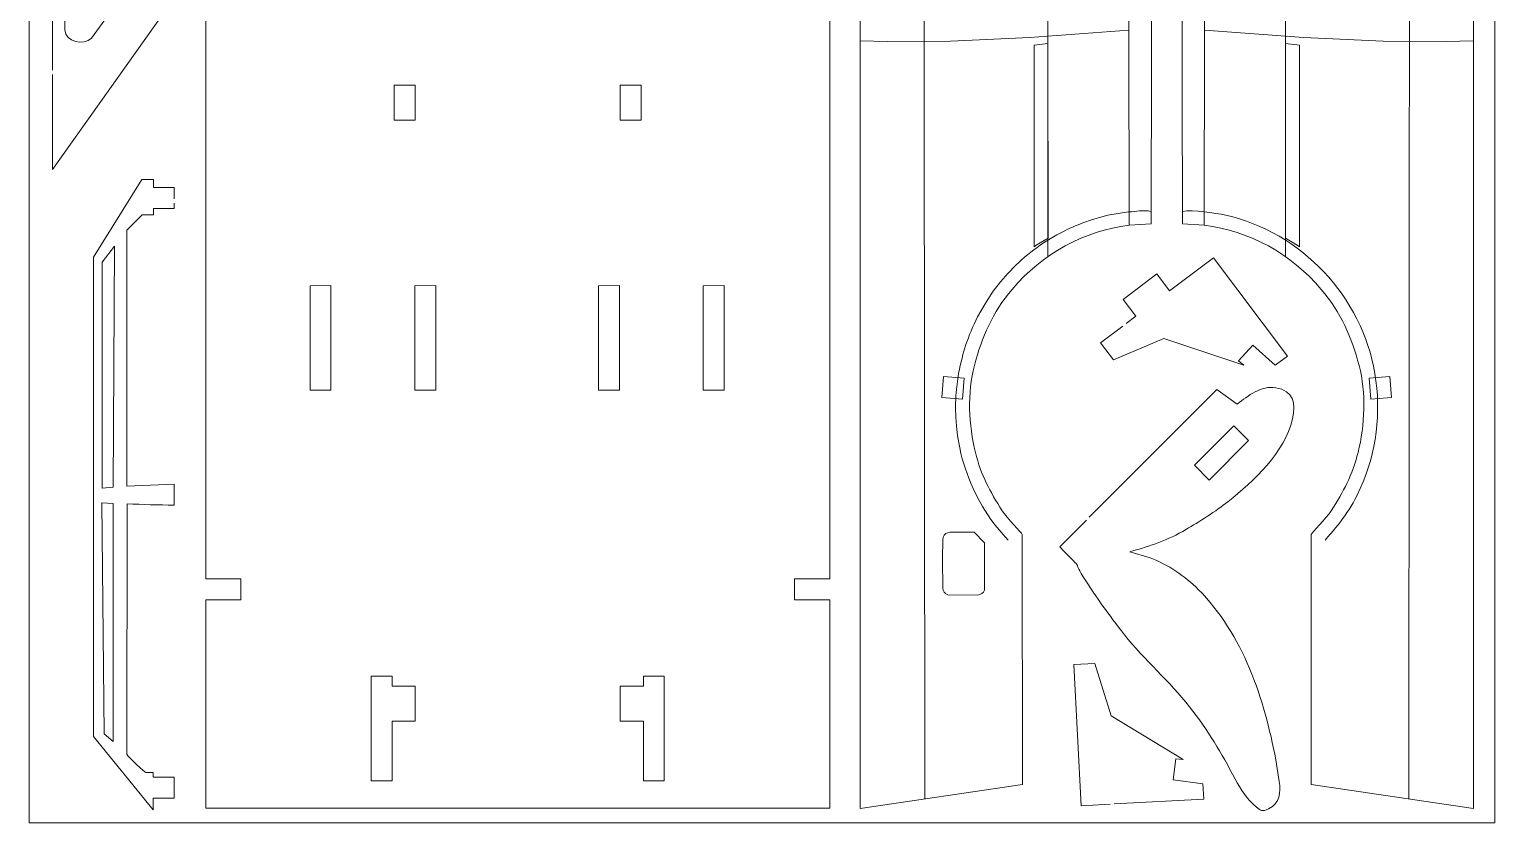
# Model space of a CAD drawing. Header units: centimetres. Extents: x -90 to 56, y -28 to 1.
# Drawn here: x -89.52 to -68.52, y -28.26 to -16.9 of the extents above; entities that cross this region are included whole.
import ezdxf

# ---------------------------------------------------------------- set-up
doc = ezdxf.new("R2010")
doc.units = ezdxf.units.CM
doc.header["$MEASUREMENT"] = 0
doc.layers.add('Camada 1', color=7, linetype='Continuous')

msp = doc.modelspace()

# ---------------------------------------------------------------- linework, layer by layer
at = {"layer": 'Camada 1', "color": 1, "lineweight": 0}
msp.add_lwpolyline([(-89.52102, -28.26382), (-68.52102, -28.26382), (-68.52102, 1.43618), (-89.52102, 1.43618), (-89.52102, -28.26382)], close=True, dxfattribs=at)
at = {"layer": 'Camada 1', "color": 3, "lineweight": 9}
for points, knots in [([(-89.18792, -17.54419), (-89.18792, -17.54419), (-89.1873, -18.90704), (-89.1873, -18.90704), (-89.1873, -18.90704), (-89.1873, -18.90704), (-87.05481, -15.89804), (-87.05481, -15.89804), (-87.05481, -15.89804), (-87.05481, -15.89804), (-86.05475, -14.44207), (-86.05475, -14.44207), (-86.05475, -14.44207), (-86.05475, -14.44207), (-86.04593, -3.2826), (-86.04593, -3.2826), (-86.04593, -3.2826), (-86.04593, -3.2826), (-89.19611, 0.7794), (-89.19611, 0.7794), (-89.19611, 0.7794), (-89.19611, 0.7794), (-89.18795, -17.48536), (-89.18795, -17.48536)], [0, 0, 0, 0, 0.14285714, 0.14285714, 0.14285714, 0.14285714, 0.28571429, 0.28571429, 0.28571429, 0.28571429, 0.42857143, 0.42857143, 0.42857143, 0.42857143, 0.57142857, 0.57142857, 0.57142857, 0.57142857, 0.71428571, 0.71428571, 0.71428571, 0.71428571, 1, 1, 1, 1]), ([(-73.43652, -8.10903), (-73.82521, -8.07581), (-74.03452, -8.06214), (-74.3454, -7.93255), (-74.3454, -7.93255), (-74.3454, -7.93255), (-74.7866, -7.72959), (-74.7866, -7.72959), (-74.7866, -7.72959), (-74.92739, -7.65939), (-75.1493, -7.46398), (-75.2778, -7.33545), (-75.2778, -7.33545), (-76.05511, -6.55801), (-76.25751, -5.34408), (-75.76605, -4.36175), (-75.76605, -4.36175), (-75.72921, -4.28811), (-75.58329, -4.0601), (-75.57488, -4.02938), (-75.57488, -4.02938), (-75.57488, -4.02938), (-75.57488, -1.06745), (-75.57488, -1.06745), (-75.57488, -1.06745), (-75.57488, -1.06745), (-75.85725, -1.06745), (-75.85725, -1.06745), (-75.85725, -1.06745), (-75.85725, -1.06745), (-75.85725, -1.48512), (-75.85725, -1.48512), (-75.85725, -1.48512), (-75.85725, -1.48512), (-76.8073, -1.48512), (-76.8073, -1.48512), (-76.8073, -1.48512), (-76.8073, -1.48512), (-76.8073, -1.0998), (-76.8073, -1.0998), (-76.8073, -1.0998), (-76.89083, -1.12764), (-76.95326, -1.21891), (-76.97496, -1.30569), (-76.97496, -1.30569), (-76.97496, -1.30569), (-77.10144, -2.09691), (-77.10144, -2.09691), (-77.10144, -2.09691), (-77.37695, -4.00389), (-77.48381, -5.95636), (-77.58382, -7.8796), (-77.58382, -7.8796), (-77.58382, -7.8796), (-77.42204, -8.00314), (-77.42204, -8.00314), (-77.42204, -8.00314), (-77.4642, -8.05793), (-77.58308, -8.1913), (-77.60147, -8.25316), (-77.60147, -8.25316), (-77.62327, -8.32651), (-77.61618, -8.94981), (-77.61618, -8.95614), (-77.61618, -8.95614), (-77.61618, -8.95614), (-77.31616, -8.95614), (-77.31616, -8.95614), (-77.31616, -8.95614), (-77.31616, -8.95614), (-77.31616, -9.2591), (-77.31616, -9.2591), (-77.31616, -9.2591), (-77.31616, -9.2591), (-77.61618, -9.2591), (-77.61618, -9.2591), (-77.61618, -9.2591), (-77.61618, -15.52613), (-77.61618, -21.79316), (-77.61618, -28.06019), (-77.61618, -28.06019), (-77.61618, -28.06019), (-75.28957, -27.71605), (-75.28957, -27.71605), (-75.28957, -27.71605), (-75.28957, -27.71605), (-75.29251, -24.13349), (-75.29251, -24.13349), (-75.29251, -24.13349), (-75.29826, -24.11818), (-75.51185, -23.89822), (-75.57782, -23.79523), (-75.57782, -23.79523), (-75.75587, -23.51826), (-75.88078, -23.28935), (-75.96314, -22.95989), (-75.96314, -22.95989), (-76.06, -22.57246), (-76.08082, -22.10275), (-75.97784, -21.7157), (-75.97784, -21.7157), (-75.86804, -21.30304), (-75.72017, -20.95916), (-75.43663, -20.62446), (-75.43663, -20.62446), (-75.00378, -20.1135), (-74.40625, -19.78323), (-73.75712, -19.70676), (-73.75712, -19.70676), (-73.75712, -19.70676), (-73.44534, -19.68617), (-73.44534, -19.68617), (-73.44534, -19.68617), (-73.44534, -19.68617), (-73.42475, -9.91796), (-73.42475, -9.91796), (-73.42475, -9.91796), (-73.42475, -9.91796), (-73.43652, -8.10903), (-73.43652, -8.10903)], [0, 0, 0, 0, 0.03225806, 0.03225806, 0.03225806, 0.03225806, 0.06451613, 0.06451613, 0.06451613, 0.06451613, 0.09677419, 0.09677419, 0.09677419, 0.09677419, 0.12903226, 0.12903226, 0.12903226, 0.12903226, 0.16129032, 0.16129032, 0.16129032, 0.16129032, 0.19354839, 0.19354839, 0.19354839, 0.19354839, 0.22580645, 0.22580645, 0.22580645, 0.22580645, 0.25806452, 0.25806452, 0.25806452, 0.25806452, 0.29032258, 0.29032258, 0.29032258, 0.29032258, 0.32258065, 0.32258065, 0.32258065, 0.32258065, 0.35483871, 0.35483871, 0.35483871, 0.35483871, 0.38709677, 0.38709677, 0.38709677, 0.38709677, 0.41935484, 0.41935484, 0.41935484, 0.41935484, 0.4516129, 0.4516129, 0.4516129, 0.4516129, 0.48387097, 0.48387097, 0.48387097, 0.48387097, 0.51612903, 0.51612903, 0.51612903, 0.51612903, 0.5483871, 0.5483871, 0.5483871, 0.5483871, 0.58064516, 0.58064516, 0.58064516, 0.58064516, 0.61290323, 0.61290323, 0.61290323, 0.61290323, 0.64516129, 0.64516129, 0.64516129, 0.64516129, 0.67741935, 0.67741935, 0.67741935, 0.67741935, 0.70967742, 0.70967742, 0.70967742, 0.70967742, 0.74193548, 0.74193548, 0.74193548, 0.74193548, 0.77419355, 0.77419355, 0.77419355, 0.77419355, 0.80645161, 0.80645161, 0.80645161, 0.80645161, 0.83870968, 0.83870968, 0.83870968, 0.83870968, 0.87096774, 0.87096774, 0.87096774, 0.87096774, 0.90322581, 0.90322581, 0.90322581, 0.90322581, 0.93548387, 0.93548387, 0.93548387, 0.93548387, 1, 1, 1, 1]), ([(-73.00552, -8.10903), (-72.61684, -8.0758), (-72.40752, -8.06214), (-72.09665, -7.93255), (-72.09665, -7.93255), (-72.09665, -7.93255), (-71.65545, -7.72959), (-71.65545, -7.72959), (-71.65545, -7.72959), (-71.51466, -7.65939), (-71.29274, -7.46398), (-71.16424, -7.33545), (-71.16424, -7.33545), (-70.38693, -6.55801), (-70.18453, -5.34407), (-70.67599, -4.36175), (-70.67599, -4.36175), (-70.71284, -4.2881), (-70.85876, -4.0601), (-70.86717, -4.02938), (-70.86717, -4.02938), (-70.86717, -4.02938), (-70.86717, -1.06744), (-70.86717, -1.06744), (-70.86717, -1.06744), (-70.86717, -1.06744), (-70.5848, -1.06744), (-70.5848, -1.06744), (-70.5848, -1.06744), (-70.5848, -1.06744), (-70.5848, -1.48511), (-70.5848, -1.48511), (-70.5848, -1.48511), (-70.5848, -1.48511), (-69.63474, -1.48511), (-69.63474, -1.48511), (-69.63474, -1.48511), (-69.63474, -1.48511), (-69.63474, -1.0998), (-69.63474, -1.0998), (-69.63474, -1.0998), (-69.55122, -1.12764), (-69.48878, -1.21891), (-69.46708, -1.30569), (-69.46708, -1.30569), (-69.46708, -1.30569), (-69.3406, -2.09691), (-69.3406, -2.09691), (-69.3406, -2.09691), (-69.06509, -4.00389), (-68.95824, -5.95636), (-68.85822, -7.8796), (-68.85822, -7.8796), (-68.85822, -7.8796), (-69.02, -8.00314), (-69.02, -8.00314), (-69.02, -8.00314), (-68.97784, -8.05793), (-68.85897, -8.19129), (-68.84058, -8.25315), (-68.84058, -8.25315), (-68.81878, -8.32651), (-68.82587, -8.94981), (-68.82587, -8.95614), (-68.82587, -8.95614), (-68.82587, -8.95614), (-69.12589, -8.95614), (-69.12589, -8.95614), (-69.12589, -8.95614), (-69.12589, -8.95614), (-69.12589, -9.2591), (-69.12589, -9.2591), (-69.12589, -9.2591), (-69.12589, -9.2591), (-68.82587, -9.2591), (-68.82587, -9.2591), (-68.82587, -9.2591), (-68.82587, -15.52613), (-68.82587, -21.79316), (-68.82587, -28.06019), (-68.82587, -28.06019), (-68.82587, -28.06019), (-71.15248, -27.71605), (-71.15248, -27.71605), (-71.15248, -27.71605), (-71.15248, -27.71605), (-71.14954, -24.13349), (-71.14954, -24.13349), (-71.14954, -24.13349), (-71.14378, -24.11818), (-70.9302, -23.89822), (-70.86423, -23.79523), (-70.86423, -23.79523), (-70.68617, -23.51826), (-70.56127, -23.28935), (-70.47891, -22.95989), (-70.47891, -22.95989), (-70.38205, -22.57246), (-70.36122, -22.10275), (-70.4642, -21.7157), (-70.4642, -21.7157), (-70.574, -21.30303), (-70.72188, -20.95915), (-71.00541, -20.62446), (-71.00541, -20.62446), (-71.43826, -20.1135), (-72.03579, -19.78323), (-72.68492, -19.70676), (-72.68492, -19.70676), (-72.68492, -19.70676), (-72.9967, -19.68617), (-72.9967, -19.68617), (-72.9967, -19.68617), (-72.9967, -19.68617), (-73.01729, -9.91795), (-73.01729, -9.91795), (-73.01729, -9.91795), (-73.01729, -9.91795), (-73.00552, -8.10903), (-73.00552, -8.10903)], [0, 0, 0, 0, 0.03225806, 0.03225806, 0.03225806, 0.03225806, 0.06451613, 0.06451613, 0.06451613, 0.06451613, 0.09677419, 0.09677419, 0.09677419, 0.09677419, 0.12903226, 0.12903226, 0.12903226, 0.12903226, 0.16129032, 0.16129032, 0.16129032, 0.16129032, 0.19354839, 0.19354839, 0.19354839, 0.19354839, 0.22580645, 0.22580645, 0.22580645, 0.22580645, 0.25806452, 0.25806452, 0.25806452, 0.25806452, 0.29032258, 0.29032258, 0.29032258, 0.29032258, 0.32258065, 0.32258065, 0.32258065, 0.32258065, 0.35483871, 0.35483871, 0.35483871, 0.35483871, 0.38709677, 0.38709677, 0.38709677, 0.38709677, 0.41935484, 0.41935484, 0.41935484, 0.41935484, 0.4516129, 0.4516129, 0.4516129, 0.4516129, 0.48387097, 0.48387097, 0.48387097, 0.48387097, 0.51612903, 0.51612903, 0.51612903, 0.51612903, 0.5483871, 0.5483871, 0.5483871, 0.5483871, 0.58064516, 0.58064516, 0.58064516, 0.58064516, 0.61290323, 0.61290323, 0.61290323, 0.61290323, 0.64516129, 0.64516129, 0.64516129, 0.64516129, 0.67741935, 0.67741935, 0.67741935, 0.67741935, 0.70967742, 0.70967742, 0.70967742, 0.70967742, 0.74193548, 0.74193548, 0.74193548, 0.74193548, 0.77419355, 0.77419355, 0.77419355, 0.77419355, 0.80645161, 0.80645161, 0.80645161, 0.80645161, 0.83870968, 0.83870968, 0.83870968, 0.83870968, 0.87096774, 0.87096774, 0.87096774, 0.87096774, 0.90322581, 0.90322581, 0.90322581, 0.90322581, 0.93548387, 0.93548387, 0.93548387, 0.93548387, 1, 1, 1, 1]), ([(-88.77844, -8.17994), (-88.77844, -8.17994), (-86.34007, -7.72992), (-86.34007, -7.72992), (-86.34007, -7.72992), (-86.34007, -7.72992), (-86.34596, -13.80968), (-86.34596, -13.80968), (-86.34596, -13.80968), (-86.34596, -13.80968), (-86.45773, -14.1097), (-86.45773, -14.1097), (-86.45773, -14.1097), (-86.45773, -14.1097), (-88.03134, -16.19806), (-88.03134, -16.19806), (-88.03134, -16.19806), (-88.03134, -16.19806), (-88.62844, -17.02752), (-88.62844, -17.02752), (-88.62844, -17.02752), (-88.74002, -17.13871), (-89.00412, -17.08023), (-89.01375, -16.90692), (-89.01375, -16.90692), (-89.01375, -16.90692), (-89.01669, -8.51232), (-89.01669, -8.51232), (-89.01669, -8.51232), (-89.01674, -8.28585), (-88.95814, -8.27508), (-88.77844, -8.17994)], [0, 0, 0, 0, 0.11111111, 0.11111111, 0.11111111, 0.11111111, 0.22222222, 0.22222222, 0.22222222, 0.22222222, 0.33333333, 0.33333333, 0.33333333, 0.33333333, 0.44444444, 0.44444444, 0.44444444, 0.44444444, 0.55555556, 0.55555556, 0.55555556, 0.55555556, 0.66666667, 0.66666667, 0.66666667, 0.66666667, 0.77777778, 0.77777778, 0.77777778, 0.77777778, 1, 1, 1, 1]), ([(-78.05018, -24.77279), (-78.05018, -24.77279), (-78.05018, -16.4723), (-78.05018, -16.4723), (-78.05018, -16.4723), (-78.05018, -16.4723), (-78.1796, -16.4723), (-78.1796, -16.4723), (-78.1796, -16.4723), (-78.1796, -16.4723), (-78.1796, -16.46936), (-78.1796, -16.46936), (-78.1796, -16.46936), (-78.1796, -16.46936), (-86.99186, -16.46936), (-86.99186, -16.46936), (-86.99186, -16.46936), (-86.99186, -16.46936), (-86.99186, -24.77279), (-86.99186, -24.77279), (-86.99186, -24.77279), (-86.99186, -24.77279), (-86.48891, -24.77279), (-86.48891, -24.77279), (-86.48891, -24.77279), (-86.48891, -24.77279), (-86.48891, -25.0728), (-86.48891, -25.0728), (-86.48891, -25.0728), (-86.48891, -25.0728), (-86.99186, -25.0728), (-86.99186, -25.0728), (-86.99186, -25.0728), (-86.99186, -25.0728), (-86.99186, -28.05827), (-86.99186, -28.05827), (-86.99186, -28.05827), (-86.99186, -28.05827), (-78.05018, -28.05827), (-78.05018, -28.05827), (-78.05018, -28.05827), (-78.05018, -28.05827), (-78.05018, -25.0728), (-78.05018, -25.0728), (-78.05018, -25.0728), (-78.05018, -25.0728), (-78.55315, -25.0728), (-78.55315, -25.0728), (-78.55315, -25.0728), (-78.55315, -25.0728), (-78.55315, -24.77279), (-78.55315, -24.77279), (-78.55315, -24.77279), (-78.55315, -24.77279), (-78.05018, -24.77279), (-78.05018, -24.77279)], [0, 0, 0, 0, 0.06666667, 0.06666667, 0.06666667, 0.06666667, 0.13333333, 0.13333333, 0.13333333, 0.13333333, 0.2, 0.2, 0.2, 0.2, 0.26666667, 0.26666667, 0.26666667, 0.26666667, 0.33333333, 0.33333333, 0.33333333, 0.33333333, 0.4, 0.4, 0.4, 0.4, 0.46666667, 0.46666667, 0.46666667, 0.46666667, 0.53333333, 0.53333333, 0.53333333, 0.53333333, 0.6, 0.6, 0.6, 0.6, 0.66666667, 0.66666667, 0.66666667, 0.66666667, 0.73333333, 0.73333333, 0.73333333, 0.73333333, 0.8, 0.8, 0.8, 0.8, 0.86666667, 0.86666667, 0.86666667, 0.86666667, 1, 1, 1, 1]), ([(-87.44304, -19.32896), (-87.44304, -19.32896), (-87.44304, -19.1665), (-87.44304, -19.1665), (-87.44304, -19.1665), (-87.44304, -19.1665), (-87.74306, -19.1665), (-87.74306, -19.1665), (-87.74306, -19.1665), (-87.74306, -19.1665), (-87.74306, -19.04885), (-87.74306, -19.04885), (-87.74306, -19.04885), (-87.74306, -19.04885), (-87.91071, -19.04885), (-87.91071, -19.04885), (-87.91071, -19.04885), (-87.91071, -19.04885), (-88.59899, -20.16362), (-88.59899, -20.16362), (-88.59899, -20.16362), (-88.59899, -20.16362), (-88.59899, -27.03166), (-88.59899, -27.03166), (-88.59899, -27.03166), (-88.59899, -27.03166), (-87.746, -28.07878), (-87.746, -28.07878), (-87.746, -28.07878), (-87.746, -28.07878), (-87.746, -27.91112), (-87.746, -27.91112), (-87.746, -27.91112), (-87.746, -27.91112), (-87.44598, -27.91112), (-87.44598, -27.91112), (-87.44598, -27.91112), (-87.44598, -27.91112), (-87.44598, -27.61111), (-87.44598, -27.61111), (-87.44598, -27.61111), (-87.44598, -27.61111), (-87.746, -27.61111), (-87.746, -27.61111), (-87.746, -27.61111), (-87.746, -27.61111), (-87.746, -27.5464), (-87.746, -27.5464), (-87.746, -27.5464), (-87.746, -27.5464), (-87.85189, -27.5464), (-87.85189, -27.5464), (-87.85189, -27.5464), (-87.85196, -27.54637), (-88.11547, -27.32513), (-88.12249, -27.28167), (-88.12249, -27.28167), (-88.12249, -27.28167), (-88.11955, -23.69617), (-88.11955, -23.69617), (-88.11955, -23.69617), (-87.89465, -23.7068), (-87.67111, -23.71382), (-87.44598, -23.71382), (-87.44598, -23.71382), (-87.44598, -23.71382), (-87.44598, -23.4138), (-87.44598, -23.4138), (-87.44598, -23.4138), (-87.44598, -23.4138), (-88.12249, -23.44323), (-88.12249, -23.44323), (-88.12249, -23.44323), (-88.12249, -23.44323), (-88.12249, -19.77537), (-88.12249, -19.77537), (-88.12249, -19.77537), (-88.12249, -19.77537), (-87.90483, -19.55476), (-87.90483, -19.55476), (-87.90483, -19.55476), (-87.90483, -19.55476), (-87.74306, -19.55476), (-87.74306, -19.55476), (-87.74306, -19.55476), (-87.74306, -19.55476), (-87.74306, -19.46652), (-87.74306, -19.46652), (-87.74306, -19.46652), (-87.74306, -19.46652), (-87.44304, -19.46652), (-87.44304, -19.46652), (-87.44304, -19.46652), (-87.44304, -19.46652), (-87.44304, -19.38779), (-87.44304, -19.38779)], [0, 0, 0, 0, 0.04, 0.04, 0.04, 0.04, 0.08, 0.08, 0.08, 0.08, 0.12, 0.12, 0.12, 0.12, 0.16, 0.16, 0.16, 0.16, 0.2, 0.2, 0.2, 0.2, 0.24, 0.24, 0.24, 0.24, 0.28, 0.28, 0.28, 0.28, 0.32, 0.32, 0.32, 0.32, 0.36, 0.36, 0.36, 0.36, 0.4, 0.4, 0.4, 0.4, 0.44, 0.44, 0.44, 0.44, 0.48, 0.48, 0.48, 0.48, 0.52, 0.52, 0.52, 0.52, 0.56, 0.56, 0.56, 0.56, 0.6, 0.6, 0.6, 0.6, 0.64, 0.64, 0.64, 0.64, 0.68, 0.68, 0.68, 0.68, 0.72, 0.72, 0.72, 0.72, 0.76, 0.76, 0.76, 0.76, 0.8, 0.8, 0.8, 0.8, 0.84, 0.84, 0.84, 0.84, 0.88, 0.88, 0.88, 0.88, 0.92, 0.92, 0.92, 0.92, 1, 1, 1, 1]), ([(-70.94952, -24.21585), (-70.73872, -23.97429), (-70.5788, -23.77156), (-70.44655, -23.47757), (-70.44655, -23.47757), (-70.21459, -22.96195), (-70.14504, -22.3884), (-70.23772, -21.82747), (-70.23772, -21.82747), (-70.41757, -20.73892), (-71.2948, -19.79915), (-72.37608, -19.56263), (-72.37608, -19.56263), (-72.53252, -19.52841), (-72.84394, -19.47897), (-72.9967, -19.50675)], [0, 0, 0, 0, 0.2, 0.2, 0.2, 0.2, 0.4, 0.4, 0.4, 0.4, 0.6, 0.6, 0.6, 0.6, 1, 1, 1, 1]), ([(-73.80196, -21.11428), (-73.80196, -21.11428), (-73.66304, -21.0096), (-73.66304, -21.0096), (-73.66304, -21.0096), (-73.66304, -21.0096), (-73.84537, -20.76764), (-73.84537, -20.76764), (-73.84537, -20.76764), (-73.84537, -20.76764), (-73.36146, -20.40299), (-73.36146, -20.40299), (-73.36146, -20.40299), (-73.36146, -20.40299), (-73.17914, -20.64495), (-73.17914, -20.64495), (-73.17914, -20.64495), (-73.17914, -20.64495), (-72.55194, -20.17232), (-72.55194, -20.17232), (-72.55194, -20.17232), (-72.55194, -20.17232), (-71.49162, -21.57941), (-71.49162, -21.57941), (-71.49162, -21.57941), (-71.49162, -21.57941), (-71.66781, -21.71218), (-71.66781, -21.71218), (-71.66781, -21.71218), (-71.66781, -21.71218), (-71.98612, -21.4217), (-71.98612, -21.4217), (-71.98612, -21.4217), (-71.98612, -21.4217), (-72.19209, -21.64688), (-72.19209, -21.64688), (-72.19209, -21.64688), (-72.19209, -21.64688), (-72.11724, -21.71201), (-72.11724, -21.71201), (-72.11724, -21.71201), (-72.11724, -21.71201), (-73.26288, -21.33047), (-73.26288, -21.33047), (-73.26288, -21.33047), (-73.26288, -21.33047), (-73.98577, -21.63213), (-73.98577, -21.63213), (-73.98577, -21.63213), (-73.98577, -21.63213), (-74.16809, -21.39018), (-74.16809, -21.39018), (-74.16809, -21.39018), (-74.16809, -21.39018), (-73.84894, -21.14968), (-73.84894, -21.14968)], [0, 0, 0, 0, 0.06666667, 0.06666667, 0.06666667, 0.06666667, 0.13333333, 0.13333333, 0.13333333, 0.13333333, 0.2, 0.2, 0.2, 0.2, 0.26666667, 0.26666667, 0.26666667, 0.26666667, 0.33333333, 0.33333333, 0.33333333, 0.33333333, 0.4, 0.4, 0.4, 0.4, 0.46666667, 0.46666667, 0.46666667, 0.46666667, 0.53333333, 0.53333333, 0.53333333, 0.53333333, 0.6, 0.6, 0.6, 0.6, 0.66666667, 0.66666667, 0.66666667, 0.66666667, 0.73333333, 0.73333333, 0.73333333, 0.73333333, 0.8, 0.8, 0.8, 0.8, 0.86666667, 0.86666667, 0.86666667, 0.86666667, 1, 1, 1, 1]), ([(-74.37199, -23.9297), (-74.37199, -23.9297), (-74.75524, -24.31296), (-74.75524, -24.31296), (-74.75524, -24.31296), (-74.35431, -24.72051), (-74.59918, -24.45843), (-74.4183, -24.74141), (-74.4183, -24.74141), (-74.21294, -25.0627), (-74.06678, -25.26502), (-73.82555, -25.57126), (-73.82555, -25.57126), (-73.54077, -25.9328), (-73.17843, -26.24022), (-72.89378, -26.60287), (-72.89378, -26.60287), (-72.6288, -26.94045), (-72.44033, -27.26259), (-72.24071, -27.63863), (-72.24071, -27.63863), (-72.16765, -27.77776), (-72.05979, -27.94295), (-71.93497, -28.04004), (-71.93497, -28.04004), (-71.87853, -28.08393), (-71.85903, -28.11439), (-71.76026, -28.065), (-71.76026, -28.065), (-71.60366, -27.98671), (-71.57897, -27.83168), (-71.61051, -27.67399), (-71.61051, -27.67399), (-71.61051, -27.67399), (-71.65835, -27.36409), (-71.65835, -27.36409), (-71.65835, -27.36409), (-71.82138, -26.4897), (-72.12795, -25.56339), (-72.76899, -24.92235), (-72.76899, -24.92235), (-72.95825, -24.73309), (-73.20509, -24.56342), (-73.45742, -24.47103), (-73.45742, -24.47103), (-73.45742, -24.47103), (-73.74859, -24.38366), (-73.74859, -24.38366), (-73.74859, -24.38366), (-73.44099, -24.29494), (-73.21768, -24.22189), (-72.93954, -24.06129), (-72.93954, -24.06129), (-72.77131, -23.96416), (-72.50306, -23.79238), (-72.34678, -23.66821), (-72.34678, -23.66821), (-71.96523, -23.36504), (-71.53673, -22.96547), (-71.41709, -22.48061), (-71.41709, -22.48061), (-71.37217, -22.25646), (-71.39629, -22.07677), (-71.65627, -22.03344), (-71.65627, -22.03344), (-71.86598, -21.9985), (-72.05622, -22.14763), (-72.21158, -22.26848), (-72.21158, -22.26848), (-72.21158, -22.26848), (-72.50069, -22.0584), (-72.50069, -22.0584), (-72.50069, -22.0584), (-72.50069, -22.0584), (-74.33039, -23.8881), (-74.33039, -23.8881)], [0, 0, 0, 0, 0.05, 0.05, 0.05, 0.05, 0.1, 0.1, 0.1, 0.1, 0.15, 0.15, 0.15, 0.15, 0.2, 0.2, 0.2, 0.2, 0.25, 0.25, 0.25, 0.25, 0.3, 0.3, 0.3, 0.3, 0.35, 0.35, 0.35, 0.35, 0.4, 0.4, 0.4, 0.4, 0.45, 0.45, 0.45, 0.45, 0.5, 0.5, 0.5, 0.5, 0.55, 0.55, 0.55, 0.55, 0.6, 0.6, 0.6, 0.6, 0.65, 0.65, 0.65, 0.65, 0.7, 0.7, 0.7, 0.7, 0.75, 0.75, 0.75, 0.75, 0.8, 0.8, 0.8, 0.8, 0.85, 0.85, 0.85, 0.85, 0.9, 0.9, 0.9, 0.9, 1, 1, 1, 1]), ([(-73.97206, -27.99544), (-73.97206, -27.99544), (-72.68981, -27.92824), (-72.68981, -27.92824), (-72.68981, -27.92824), (-72.68981, -27.92824), (-72.70135, -27.70793), (-72.70135, -27.70793), (-72.70135, -27.70793), (-72.70135, -27.70793), (-73.12864, -27.64785), (-73.12864, -27.64785), (-73.12864, -27.64785), (-73.12864, -27.64785), (-73.08838, -27.34825), (-73.08838, -27.34825), (-73.08838, -27.34825), (-73.08838, -27.34825), (-72.98759, -27.36064), (-72.98759, -27.36064), (-72.98759, -27.36064), (-72.98759, -27.36064), (-74.01611, -26.73122), (-74.01611, -26.73122), (-74.01611, -26.73122), (-74.01611, -26.73122), (-74.24969, -25.98355), (-74.24969, -25.98355), (-74.24969, -25.98355), (-74.24969, -25.98355), (-74.55223, -25.99941), (-74.55223, -25.99941), (-74.55223, -25.99941), (-74.55223, -25.99941), (-74.44632, -28.02029), (-74.44632, -28.02029), (-74.44632, -28.02029), (-74.44632, -28.02029), (-74.03081, -27.99851), (-74.03081, -27.99851)], [0, 0, 0, 0, 0.09090909, 0.09090909, 0.09090909, 0.09090909, 0.18181818, 0.18181818, 0.18181818, 0.18181818, 0.27272727, 0.27272727, 0.27272727, 0.27272727, 0.36363636, 0.36363636, 0.36363636, 0.36363636, 0.45454545, 0.45454545, 0.45454545, 0.45454545, 0.54545455, 0.54545455, 0.54545455, 0.54545455, 0.63636364, 0.63636364, 0.63636364, 0.63636364, 0.72727273, 0.72727273, 0.72727273, 0.72727273, 0.81818182, 0.81818182, 0.81818182, 0.81818182, 1, 1, 1, 1])]:
    msp.add_open_spline(points, degree=3, knots=knots, dxfattribs=at)
for points in [[(-76.71024, -1.48512), (-76.71024, -1.48512), (-76.68965, -27.92195), (-76.68965, -27.92195)], [(-69.73181, -1.48511), (-69.73181, -1.48511), (-69.7524, -27.92194), (-69.7524, -27.92194)], [(-74.92483, -20.15385), (-74.92483, -20.15385), (-74.92483, -7.63842), (-74.92483, -7.63842)], [(-71.51721, -20.15384), (-71.51721, -20.15384), (-71.51721, -7.63841), (-71.51721, -7.63841)]]:
    msp.add_open_spline(points, degree=3, dxfattribs=at)
at = {"layer": 'Camada 1', "color": 1, "lineweight": 9}
for points, knots in [([(-73.75712, -19.70382), (-73.75712, -19.70382), (-73.77772, -8.75024), (-73.77772, -8.75024), (-73.77772, -8.75024), (-73.77772, -8.75024), (-73.78065, -8.07962), (-73.78065, -8.07962)], [0, 0, 0, 0, 0.33333333, 0.33333333, 0.33333333, 0.33333333, 1, 1, 1, 1]), ([(-72.68492, -19.70382), (-72.68492, -19.70382), (-72.66433, -8.75024), (-72.66433, -8.75024), (-72.66433, -8.75024), (-72.66433, -8.75024), (-72.66139, -8.07961), (-72.66139, -8.07961)], [0, 0, 0, 0, 0.33333333, 0.33333333, 0.33333333, 0.33333333, 1, 1, 1, 1]), ([(-73.76301, -16.90954), (-73.76301, -16.90954), (-75.18368, -17.01837), (-75.18368, -17.01837), (-75.18368, -17.01837), (-75.18368, -17.01837), (-76.32198, -17.07132), (-76.32198, -17.07132), (-76.32198, -17.07132), (-76.32198, -17.07132), (-77.22496, -17.07426), (-77.22496, -17.07426), (-77.22496, -17.07426), (-77.22496, -17.07426), (-77.61618, -17.0625), (-77.61618, -17.0625)], [0, 0, 0, 0, 0.2, 0.2, 0.2, 0.2, 0.4, 0.4, 0.4, 0.4, 0.6, 0.6, 0.6, 0.6, 1, 1, 1, 1]), ([(-72.67904, -16.90954), (-72.67904, -16.90954), (-71.25837, -17.01837), (-71.25837, -17.01837), (-71.25837, -17.01837), (-71.25837, -17.01837), (-70.12006, -17.07131), (-70.12006, -17.07131), (-70.12006, -17.07131), (-70.12006, -17.07131), (-69.21708, -17.07426), (-69.21708, -17.07426), (-69.21708, -17.07426), (-69.21708, -17.07426), (-68.82587, -17.0625), (-68.82587, -17.0625)], [0, 0, 0, 0, 0.2, 0.2, 0.2, 0.2, 0.4, 0.4, 0.4, 0.4, 0.6, 0.6, 0.6, 0.6, 1, 1, 1, 1]), ([(-74.92483, -17.10073), (-74.92483, -17.10073), (-74.9219, -19.88913), (-74.9219, -19.88913), (-74.9219, -19.88913), (-74.9219, -19.88913), (-75.0925, -19.98913), (-75.0925, -19.98913), (-75.0925, -19.98913), (-75.0925, -19.98913), (-75.12191, -20.01266), (-75.12191, -20.01266), (-75.12191, -20.01266), (-75.12191, -20.01266), (-75.12191, -17.12426), (-75.12191, -17.12426), (-75.12191, -17.12426), (-75.12191, -17.12426), (-74.92483, -17.10073), (-74.92483, -17.10073)], [0, 0, 0, 0, 0.16666667, 0.16666667, 0.16666667, 0.16666667, 0.33333333, 0.33333333, 0.33333333, 0.33333333, 0.5, 0.5, 0.5, 0.5, 0.66666667, 0.66666667, 0.66666667, 0.66666667, 1, 1, 1, 1]), ([(-71.51721, -17.10073), (-71.51721, -17.10073), (-71.52015, -19.88913), (-71.52015, -19.88913), (-71.52015, -19.88913), (-71.52015, -19.88913), (-71.34955, -19.98913), (-71.34955, -19.98913), (-71.34955, -19.98913), (-71.34955, -19.98913), (-71.32013, -20.01266), (-71.32013, -20.01266), (-71.32013, -20.01266), (-71.32013, -20.01266), (-71.32013, -17.12426), (-71.32013, -17.12426), (-71.32013, -17.12426), (-71.32013, -17.12426), (-71.51721, -17.10073), (-71.51721, -17.10073)], [0, 0, 0, 0, 0.16666667, 0.16666667, 0.16666667, 0.16666667, 0.33333333, 0.33333333, 0.33333333, 0.33333333, 0.5, 0.5, 0.5, 0.5, 0.66666667, 0.66666667, 0.66666667, 0.66666667, 1, 1, 1, 1]), ([(-75.49252, -24.21585), (-75.5987, -24.09417), (-75.65207, -24.04135), (-75.7396, -23.91877), (-75.7396, -23.91877), (-75.7396, -23.91877), (-75.86019, -23.73347), (-75.86019, -23.73347), (-75.86019, -23.73347), (-75.86019, -23.73347), (-75.93078, -23.60699), (-75.93078, -23.60699), (-75.93078, -23.60699), (-75.93078, -23.60699), (-75.99549, -23.47757), (-75.99549, -23.47757), (-75.99549, -23.47757), (-76.08033, -23.26627), (-76.14283, -23.12694), (-76.18666, -22.89224), (-76.18666, -22.89224), (-76.22356, -22.69474), (-76.22995, -22.65656), (-76.24257, -22.45399), (-76.24257, -22.45399), (-76.24917, -22.34802), (-76.24765, -22.16369), (-76.23374, -22.05984), (-76.23374, -22.05984), (-76.23374, -22.05984), (-76.20433, -21.82748), (-76.20433, -21.82748), (-76.20433, -21.82748), (-76.13985, -21.51196), (-76.07549, -21.30625), (-75.93078, -21.01566), (-75.93078, -21.01566), (-75.93078, -21.01566), (-75.82488, -20.8333), (-75.82488, -20.8333), (-75.82488, -20.8333), (-75.82488, -20.8333), (-75.76313, -20.73329), (-75.76313, -20.73329), (-75.76313, -20.73329), (-75.69889, -20.63301), (-75.58, -20.48734), (-75.4984, -20.39799), (-75.4984, -20.39799), (-75.30156, -20.18244), (-75.05318, -19.98295), (-74.79542, -19.84501), (-74.79542, -19.84501), (-74.69157, -19.78943), (-74.60239, -19.74027), (-74.48952, -19.69795), (-74.48952, -19.69795), (-74.48952, -19.69795), (-74.42187, -19.67147), (-74.42187, -19.67147), (-74.42187, -19.67147), (-74.42187, -19.67147), (-74.28361, -19.62146), (-74.28361, -19.62146), (-74.28361, -19.62146), (-74.28361, -19.62146), (-74.06597, -19.56264), (-74.06597, -19.56264), (-74.06597, -19.56264), (-74.06597, -19.56264), (-73.76889, -19.51264), (-73.76889, -19.51264), (-73.76889, -19.51264), (-73.65425, -19.51264), (-73.56516, -19.48496), (-73.44534, -19.50675)], [0, 0, 0, 0, 0.05, 0.05, 0.05, 0.05, 0.1, 0.1, 0.1, 0.1, 0.15, 0.15, 0.15, 0.15, 0.2, 0.2, 0.2, 0.2, 0.25, 0.25, 0.25, 0.25, 0.3, 0.3, 0.3, 0.3, 0.35, 0.35, 0.35, 0.35, 0.4, 0.4, 0.4, 0.4, 0.45, 0.45, 0.45, 0.45, 0.5, 0.5, 0.5, 0.5, 0.55, 0.55, 0.55, 0.55, 0.6, 0.6, 0.6, 0.6, 0.65, 0.65, 0.65, 0.65, 0.7, 0.7, 0.7, 0.7, 0.75, 0.75, 0.75, 0.75, 0.8, 0.8, 0.8, 0.8, 0.85, 0.85, 0.85, 0.85, 0.9, 0.9, 0.9, 0.9, 1, 1, 1, 1]), ([(-75.93078, -25.00413), (-75.93078, -25.00413), (-76.36022, -24.99825), (-76.36022, -24.99825), (-76.36022, -24.99825), (-76.40896, -24.98152), (-76.42225, -24.947), (-76.4308, -24.90412), (-76.4308, -24.90412), (-76.4308, -24.81324), (-76.43842, -24.20947), (-76.42493, -24.17173), (-76.42493, -24.17173), (-76.40961, -24.12888), (-76.37495, -24.10628), (-76.33081, -24.10408), (-76.33081, -24.10408), (-76.33081, -24.10408), (-75.98078, -24.10408), (-75.98078, -24.10408), (-75.98078, -24.10408), (-75.98078, -24.10408), (-75.83077, -24.25409), (-75.83077, -24.25409), (-75.83077, -24.25409), (-75.83077, -24.25409), (-75.83372, -24.93354), (-75.83372, -24.93354), (-75.83372, -24.93354), (-75.84574, -24.97511), (-75.89006, -25.00046), (-75.93078, -25.00413)], [0, 0, 0, 0, 0.11111111, 0.11111111, 0.11111111, 0.11111111, 0.22222222, 0.22222222, 0.22222222, 0.22222222, 0.33333333, 0.33333333, 0.33333333, 0.33333333, 0.44444444, 0.44444444, 0.44444444, 0.44444444, 0.55555556, 0.55555556, 0.55555556, 0.55555556, 0.66666667, 0.66666667, 0.66666667, 0.66666667, 0.77777778, 0.77777778, 0.77777778, 0.77777778, 1, 1, 1, 1])]:
    msp.add_open_spline(points, degree=3, knots=knots, dxfattribs=at)
at = {"layer": 'Camada 1', "lineweight": 9}
for points, knots in [([(-84.29172, -17.69885), (-84.29172, -17.69885), (-83.9917, -17.69885), (-83.9917, -17.69885), (-83.9917, -17.69885), (-83.9917, -17.69885), (-83.9917, -18.19887), (-83.9917, -18.19887), (-83.9917, -18.19887), (-83.9917, -18.19887), (-84.29172, -18.19887), (-84.29172, -18.19887), (-84.29172, -18.19887), (-84.29172, -18.19887), (-84.29172, -17.69885), (-84.29172, -17.69885)], [0, 0, 0, 0, 0.2, 0.2, 0.2, 0.2, 0.4, 0.4, 0.4, 0.4, 0.6, 0.6, 0.6, 0.6, 1, 1, 1, 1]), ([(-81.0533, -17.69885), (-81.0533, -17.69885), (-81.0533, -18.19887), (-81.0533, -18.19887), (-81.0533, -18.19887), (-81.0533, -18.19887), (-80.75328, -18.19887), (-80.75328, -18.19887), (-80.75328, -18.19887), (-80.75328, -18.19887), (-80.75328, -17.69885), (-80.75328, -17.69885), (-80.75328, -17.69885), (-80.75328, -17.69885), (-81.0533, -17.69885), (-81.0533, -17.69885)], [0, 0, 0, 0, 0.2, 0.2, 0.2, 0.2, 0.4, 0.4, 0.4, 0.4, 0.6, 0.6, 0.6, 0.6, 1, 1, 1, 1]), ([(-88.47545, -20.23421), (-88.47545, -20.23421), (-88.29897, -20.00478), (-88.29897, -20.00478), (-88.29897, -20.00478), (-88.29897, -20.00478), (-88.31956, -23.45793), (-88.31956, -23.45793), (-88.31956, -23.45793), (-88.31956, -23.45793), (-88.47545, -23.4697), (-88.47545, -23.4697), (-88.47545, -23.4697), (-88.47545, -23.4697), (-88.47545, -20.23421), (-88.47545, -20.23421)], [0, 0, 0, 0, 0.2, 0.2, 0.2, 0.2, 0.4, 0.4, 0.4, 0.4, 0.6, 0.6, 0.6, 0.6, 1, 1, 1, 1]), ([(-85.19766, -22.06969), (-85.19766, -22.06969), (-85.49766, -22.06969), (-85.49766, -22.06969), (-85.49766, -22.06969), (-85.49766, -22.06969), (-85.49766, -20.57254), (-85.49766, -20.57254), (-85.49766, -20.57254), (-85.49766, -20.57254), (-85.19766, -20.5696), (-85.19766, -20.5696), (-85.19766, -20.5696), (-85.19766, -20.5696), (-85.19766, -22.06969), (-85.19766, -22.06969)], [0, 0, 0, 0, 0.2, 0.2, 0.2, 0.2, 0.4, 0.4, 0.4, 0.4, 0.6, 0.6, 0.6, 0.6, 1, 1, 1, 1]), ([(-83.69757, -20.5696), (-83.69757, -20.5696), (-83.69757, -22.06969), (-83.69757, -22.06969), (-83.69757, -22.06969), (-83.69757, -22.06969), (-83.99759, -22.06969), (-83.99759, -22.06969), (-83.99759, -22.06969), (-83.99759, -22.06969), (-83.99759, -20.57254), (-83.99759, -20.57254), (-83.99759, -20.57254), (-83.99759, -20.57254), (-83.69757, -20.5696), (-83.69757, -20.5696)], [0, 0, 0, 0, 0.2, 0.2, 0.2, 0.2, 0.4, 0.4, 0.4, 0.4, 0.6, 0.6, 0.6, 0.6, 1, 1, 1, 1]), ([(-81.06212, -20.5696), (-81.06212, -20.5696), (-81.06212, -22.06969), (-81.06212, -22.06969), (-81.06212, -22.06969), (-81.06212, -22.06969), (-81.36214, -22.06969), (-81.36214, -22.06969), (-81.36214, -22.06969), (-81.36214, -22.06969), (-81.36214, -20.57254), (-81.36214, -20.57254), (-81.36214, -20.57254), (-81.36214, -20.57254), (-81.06212, -20.5696), (-81.06212, -20.5696)], [0, 0, 0, 0, 0.2, 0.2, 0.2, 0.2, 0.4, 0.4, 0.4, 0.4, 0.6, 0.6, 0.6, 0.6, 1, 1, 1, 1]), ([(-79.56203, -20.5696), (-79.56203, -20.5696), (-79.56203, -22.06969), (-79.56203, -22.06969), (-79.56203, -22.06969), (-79.56203, -22.06969), (-79.86205, -22.06969), (-79.86205, -22.06969), (-79.86205, -22.06969), (-79.86205, -22.06969), (-79.86205, -20.57254), (-79.86205, -20.57254), (-79.86205, -20.57254), (-79.86205, -20.57254), (-79.56203, -20.5696), (-79.56203, -20.5696)], [0, 0, 0, 0, 0.2, 0.2, 0.2, 0.2, 0.4, 0.4, 0.4, 0.4, 0.6, 0.6, 0.6, 0.6, 1, 1, 1, 1]), ([(-76.12197, -21.89514), (-76.12197, -21.89514), (-76.1455, -22.19515), (-76.1455, -22.19515), (-76.1455, -22.19515), (-76.1455, -22.19515), (-76.44256, -22.17161), (-76.44256, -22.17161), (-76.44256, -22.17161), (-76.44256, -22.17161), (-76.41905, -21.87161), (-76.41905, -21.87161), (-76.41905, -21.87161), (-76.41905, -21.87161), (-76.12197, -21.89514), (-76.12197, -21.89514)], [0, 0, 0, 0, 0.2, 0.2, 0.2, 0.2, 0.4, 0.4, 0.4, 0.4, 0.6, 0.6, 0.6, 0.6, 1, 1, 1, 1]), ([(-70.32008, -21.89514), (-70.32008, -21.89514), (-70.29655, -22.19514), (-70.29655, -22.19514), (-70.29655, -22.19514), (-70.29655, -22.19514), (-69.99948, -22.17161), (-69.99948, -22.17161), (-69.99948, -22.17161), (-69.99948, -22.17161), (-70.023, -21.8716), (-70.023, -21.8716), (-70.023, -21.8716), (-70.023, -21.8716), (-70.32008, -21.89514), (-70.32008, -21.89514)], [0, 0, 0, 0, 0.2, 0.2, 0.2, 0.2, 0.4, 0.4, 0.4, 0.4, 0.6, 0.6, 0.6, 0.6, 1, 1, 1, 1]), ([(-72.25942, -22.57837), (-72.25942, -22.57837), (-72.82514, -23.14409), (-72.82514, -23.14409), (-72.82514, -23.14409), (-72.82514, -23.14409), (-72.613, -23.35623), (-72.613, -23.35623), (-72.613, -23.35623), (-72.613, -23.35623), (-72.04728, -22.79051), (-72.04728, -22.79051), (-72.04728, -22.79051), (-72.04728, -22.79051), (-72.25942, -22.57837), (-72.25942, -22.57837)], [0, 0, 0, 0, 0.2, 0.2, 0.2, 0.2, 0.4, 0.4, 0.4, 0.4, 0.6, 0.6, 0.6, 0.6, 1, 1, 1, 1]), ([(-88.44898, -26.99049), (-88.44898, -26.99049), (-88.48134, -23.68441), (-88.48134, -23.68441), (-88.48134, -23.68441), (-88.48134, -23.68441), (-88.31956, -23.69029), (-88.31956, -23.69029), (-88.31956, -23.69029), (-88.31956, -23.69029), (-88.31956, -27.10226), (-88.31956, -27.10226), (-88.31956, -27.10226), (-88.31956, -27.10226), (-88.44898, -26.99049), (-88.44898, -26.99049)], [0, 0, 0, 0, 0.2, 0.2, 0.2, 0.2, 0.4, 0.4, 0.4, 0.4, 0.6, 0.6, 0.6, 0.6, 1, 1, 1, 1]), ([(-84.32114, -26.8082), (-84.32114, -26.8082), (-83.9917, -26.8082), (-83.9917, -26.8082), (-83.9917, -26.8082), (-83.9917, -26.8082), (-83.9917, -26.30817), (-83.9917, -26.30817), (-83.9917, -26.30817), (-83.9917, -26.30817), (-84.32114, -26.30817), (-84.32114, -26.30817), (-84.32114, -26.30817), (-84.32114, -26.30817), (-84.32114, -26.16404), (-84.32114, -26.16404), (-84.32114, -26.16404), (-84.32114, -26.16404), (-84.62115, -26.16698), (-84.62115, -26.16698), (-84.62115, -26.16698), (-84.62115, -26.16698), (-84.62115, -27.66413), (-84.62115, -27.66413), (-84.62115, -27.66413), (-84.62115, -27.66413), (-84.32114, -27.66413), (-84.32114, -27.66413), (-84.32114, -27.66413), (-84.32114, -27.66413), (-84.32114, -26.8082), (-84.32114, -26.8082)], [0, 0, 0, 0, 0.11111111, 0.11111111, 0.11111111, 0.11111111, 0.22222222, 0.22222222, 0.22222222, 0.22222222, 0.33333333, 0.33333333, 0.33333333, 0.33333333, 0.44444444, 0.44444444, 0.44444444, 0.44444444, 0.55555556, 0.55555556, 0.55555556, 0.55555556, 0.66666667, 0.66666667, 0.66666667, 0.66666667, 0.77777778, 0.77777778, 0.77777778, 0.77777778, 1, 1, 1, 1]), ([(-80.42091, -26.16404), (-80.42091, -26.16404), (-80.42091, -27.66413), (-80.42091, -27.66413), (-80.42091, -27.66413), (-80.42091, -27.66413), (-80.72092, -27.66413), (-80.72092, -27.66413), (-80.72092, -27.66413), (-80.72092, -27.66413), (-80.72092, -26.8082), (-80.72092, -26.8082), (-80.72092, -26.8082), (-80.72092, -26.8082), (-81.0533, -26.8082), (-81.0533, -26.8082), (-81.0533, -26.8082), (-81.0533, -26.8082), (-81.0533, -26.30817), (-81.0533, -26.30817), (-81.0533, -26.30817), (-81.0533, -26.30817), (-80.72092, -26.30817), (-80.72092, -26.30817), (-80.72092, -26.30817), (-80.72092, -26.30817), (-80.72092, -26.16698), (-80.72092, -26.16698), (-80.72092, -26.16698), (-80.72092, -26.16698), (-80.42091, -26.16404), (-80.42091, -26.16404)], [0, 0, 0, 0, 0.11111111, 0.11111111, 0.11111111, 0.11111111, 0.22222222, 0.22222222, 0.22222222, 0.22222222, 0.33333333, 0.33333333, 0.33333333, 0.33333333, 0.44444444, 0.44444444, 0.44444444, 0.44444444, 0.55555556, 0.55555556, 0.55555556, 0.55555556, 0.66666667, 0.66666667, 0.66666667, 0.66666667, 0.77777778, 0.77777778, 0.77777778, 0.77777778, 1, 1, 1, 1])]:
    msp.add_open_spline(points, degree=3, knots=knots, dxfattribs=at)

doc.saveas('drawing.dxf')
